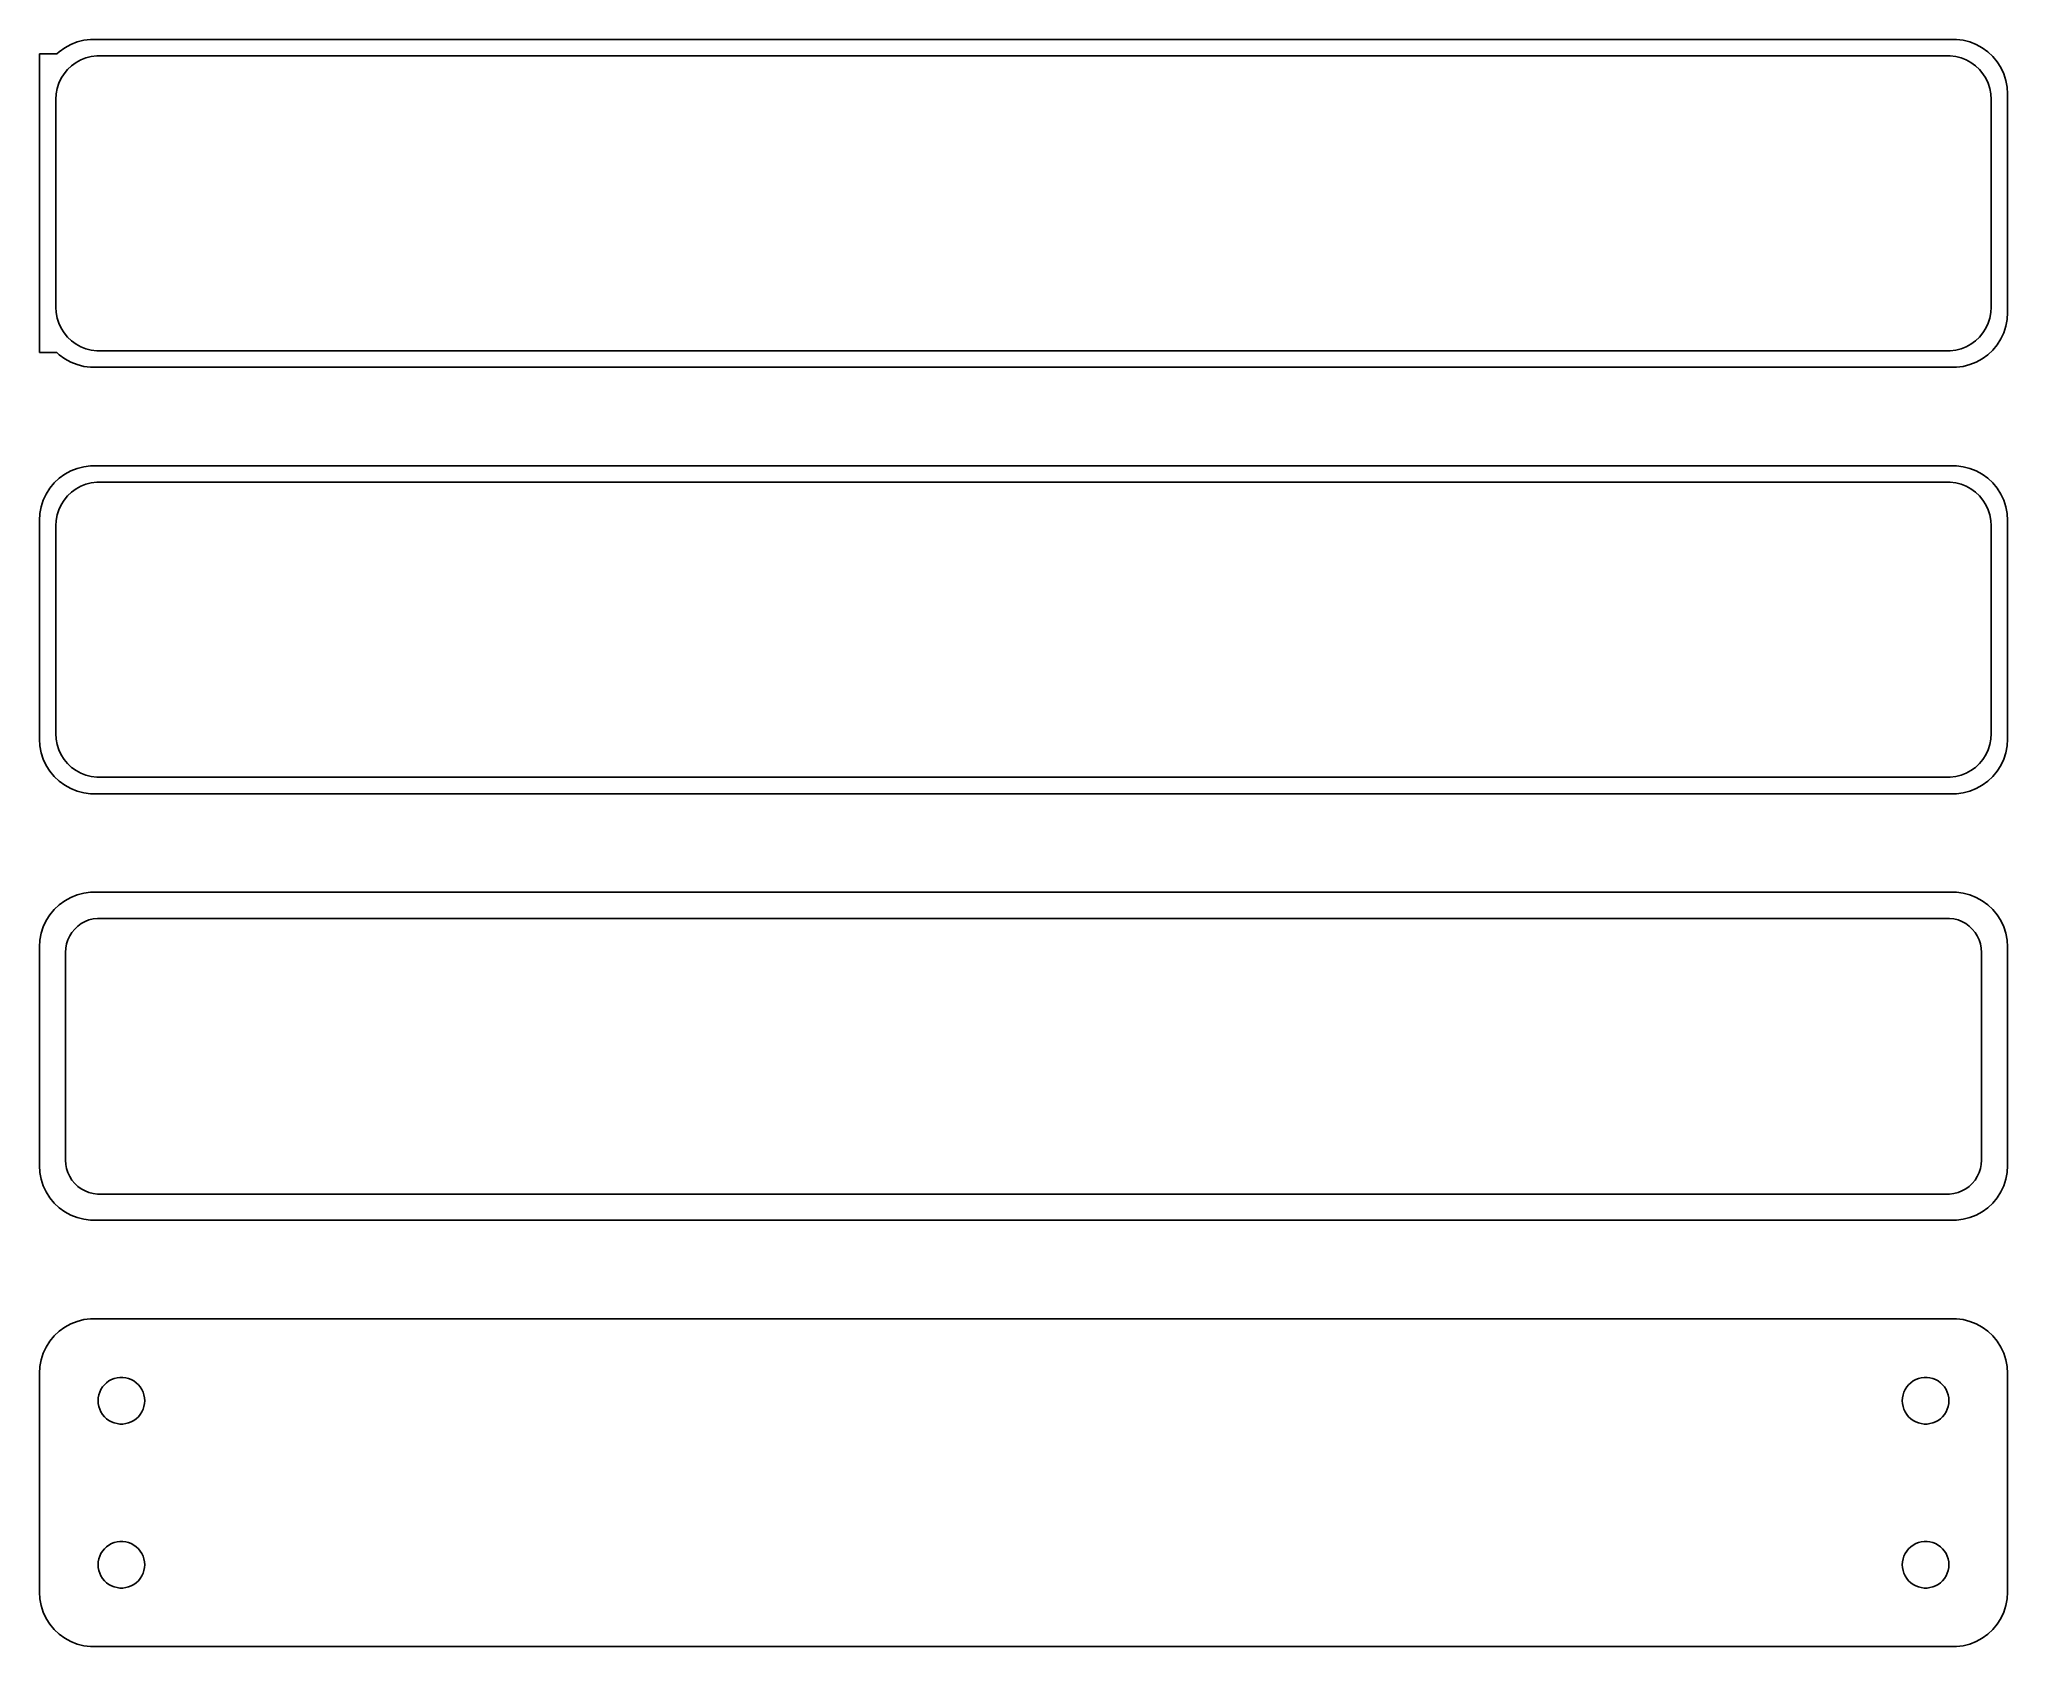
# Model space of a CAD drawing. Header units: metres. Extents: x -90 to 90, y 141 to 288.
import ezdxf

# ---------------------------------------------------------------- set-up
doc = ezdxf.new("R2010")
doc.units = ezdxf.units.M

msp = doc.modelspace()

# ---------------------------------------------------------------- linework, layer by layer
for p, q in [((-88.4, 286.653), (-90, 286.653)), ((-90, 286.653), (-90, 259.347)), ((-88.1871, 286.853), (-88.4, 286.653)), ((-87.6791, 287.222), (-88.1871, 286.853)), ((-87.1289, 287.524), (-87.6791, 287.222)), ((-86.5451, 287.755), (-87.1289, 287.524)), ((-85.9369, 287.911), (-86.5451, 287.755)), ((-86.2031, 286.119), (-85.7361, 286.304)), ((-85.3139, 287.99), (-85.9369, 287.911)), ((-85.7361, 286.304), (-85.2495, 286.429)), ((85.3139, 287.99), (-85.3139, 287.99)), ((-85.2495, 286.429), (-84.7512, 286.492)), ((-84.7512, 286.492), (84.7512, 286.492)), ((84.7512, 286.492), (85.2495, 286.429)), ((85.2495, 286.429), (85.7361, 286.304)), ((85.9369, 287.911), (85.3139, 287.99)), ((85.7361, 286.304), (86.2031, 286.119)), ((86.5451, 287.755), (85.9369, 287.911)), ((87.1289, 287.524), (86.5451, 287.755)), ((87.6791, 287.222), (87.1289, 287.524)), ((88.1871, 286.853), (87.6791, 287.222)), ((88.6448, 286.423), (88.1871, 286.853)), ((89.0451, 285.939), (88.6448, 286.423)), ((-88.2191, 283.972), (-88.0052, 284.427)), ((-88.0052, 284.427), (-87.7361, 284.851)), ((-87.7361, 284.851), (-87.4159, 285.238)), ((-87.4159, 285.238), (-87.0497, 285.582)), ((-87.0497, 285.582), (-86.6433, 285.877)), ((-86.6433, 285.877), (-86.2031, 286.119)), ((86.2031, 286.119), (86.6433, 285.877)), ((86.6433, 285.877), (87.0497, 285.582)), ((87.0497, 285.582), (87.4159, 285.238)), ((87.4159, 285.238), (87.7361, 284.851)), ((87.7361, 284.851), (88.0052, 284.427)), ((88.0052, 284.427), (88.2191, 283.972)), ((89.3815, 285.409), (89.0451, 285.939)), ((89.6489, 284.841), (89.3815, 285.409)), ((89.8429, 284.243), (89.6489, 284.841)), ((-88.5, 282.5), (-88.4685, 283.001)), ((-88.4685, 283.001), (-88.3743, 283.495)), ((-88.3743, 283.495), (-88.2191, 283.972)), ((88.2191, 283.972), (88.3743, 283.495)), ((88.3743, 283.495), (88.4685, 283.001)), ((88.4685, 283.001), (88.5, 282.5)), ((89.9606, 283.627), (89.8429, 284.243)), ((90, 283), (89.9606, 283.627)), ((90, 263), (90, 283)), ((-88.5, 263.5), (-88.5, 282.5)), ((88.5, 282.5), (88.5, 263.5)), ((-88.4685, 262.999), (-88.5, 263.5)), ((-88.3743, 262.505), (-88.4685, 262.999)), ((88.4685, 262.999), (88.3743, 262.505)), ((88.5, 263.5), (88.4685, 262.999)), ((89.9606, 262.373), (90, 263)), ((-88.2191, 262.028), (-88.3743, 262.505)), ((-88.0052, 261.573), (-88.2191, 262.028)), ((-87.7361, 261.149), (-88.0052, 261.573)), ((-87.4159, 260.762), (-87.7361, 261.149)), ((87.7361, 261.149), (87.4159, 260.762)), ((88.0052, 261.573), (87.7361, 261.149)), ((88.2191, 262.028), (88.0052, 261.573)), ((88.3743, 262.505), (88.2191, 262.028)), ((89.3815, 260.591), (89.6489, 261.159)), ((89.6489, 261.159), (89.8429, 261.757)), ((89.8429, 261.757), (89.9606, 262.373)), ((-90, 259.347), (-88.4, 259.347)), ((-88.4, 259.347), (-88.1871, 259.147)), ((-87.0497, 260.418), (-87.4159, 260.762)), ((-86.6433, 260.123), (-87.0497, 260.418)), ((-86.2031, 259.881), (-86.6433, 260.123)), ((-85.7361, 259.696), (-86.2031, 259.881)), ((-85.2495, 259.571), (-85.7361, 259.696)), ((-84.7512, 259.508), (-85.2495, 259.571)), ((84.7512, 259.508), (-84.7512, 259.508)), ((85.2495, 259.571), (84.7512, 259.508)), ((85.7361, 259.696), (85.2495, 259.571)), ((86.2031, 259.881), (85.7361, 259.696)), ((86.6433, 260.123), (86.2031, 259.881)), ((87.0497, 260.418), (86.6433, 260.123)), ((87.4159, 260.762), (87.0497, 260.418)), ((88.1871, 259.147), (88.6448, 259.577)), ((88.6448, 259.577), (89.0451, 260.061)), ((89.0451, 260.061), (89.3815, 260.591)), ((-88.1871, 259.147), (-87.6791, 258.778)), ((-87.6791, 258.778), (-87.1289, 258.476)), ((-87.1289, 258.476), (-86.5451, 258.245)), ((-86.5451, 258.245), (-85.9369, 258.089)), ((-85.9369, 258.089), (-85.3139, 258.01)), ((-85.3139, 258.01), (85.3139, 258.01)), ((85.3139, 258.01), (85.9369, 258.089)), ((85.9369, 258.089), (86.5451, 258.245)), ((86.5451, 258.245), (87.1289, 258.476)), ((87.1289, 258.476), (87.6791, 258.778)), ((87.6791, 258.778), (88.1871, 259.147)), ((-87.1289, 248.524), (-87.6791, 248.222)), ((-86.5451, 248.755), (-87.1289, 248.524)), ((-85.9369, 248.911), (-86.5451, 248.755)), ((-85.3139, 248.99), (-85.9369, 248.911)), ((85.3139, 248.99), (-85.3139, 248.99)), ((85.9369, 248.911), (85.3139, 248.99)), ((86.5451, 248.755), (85.9369, 248.911)), ((87.1289, 248.524), (86.5451, 248.755)), ((87.6791, 248.222), (87.1289, 248.524)), ((-89.0451, 246.939), (-89.3815, 246.409)), ((-88.6448, 247.423), (-89.0451, 246.939)), ((-88.1871, 247.853), (-88.6448, 247.423)), ((-87.6791, 248.222), (-88.1871, 247.853)), ((-87.0497, 246.582), (-86.6433, 246.877)), ((-86.6433, 246.877), (-86.2031, 247.119)), ((-86.2031, 247.119), (-85.7361, 247.304)), ((-85.7361, 247.304), (-85.2495, 247.429)), ((-85.2495, 247.429), (-84.7512, 247.492)), ((-84.7512, 247.492), (84.7512, 247.492)), ((84.7512, 247.492), (85.2495, 247.429)), ((85.2495, 247.429), (85.7361, 247.304)), ((85.7361, 247.304), (86.2031, 247.119)), ((86.2031, 247.119), (86.6433, 246.877)), ((86.6433, 246.877), (87.0497, 246.582)), ((88.1871, 247.853), (87.6791, 248.222)), ((88.6448, 247.423), (88.1871, 247.853)), ((89.0451, 246.939), (88.6448, 247.423)), ((89.3815, 246.409), (89.0451, 246.939)), ((-89.8429, 245.243), (-89.9606, 244.627)), ((-89.6489, 245.841), (-89.8429, 245.243)), ((-89.3815, 246.409), (-89.6489, 245.841)), ((-88.3743, 244.495), (-88.2191, 244.972)), ((-88.2191, 244.972), (-88.0052, 245.427)), ((-88.0052, 245.427), (-87.7361, 245.851)), ((-87.7361, 245.851), (-87.4159, 246.238)), ((-87.4159, 246.238), (-87.0497, 246.582)), ((87.0497, 246.582), (87.4159, 246.238)), ((87.4159, 246.238), (87.7361, 245.851)), ((87.7361, 245.851), (88.0052, 245.427)), ((88.0052, 245.427), (88.2191, 244.972)), ((88.2191, 244.972), (88.3743, 244.495)), ((89.6489, 245.841), (89.3815, 246.409)), ((89.8429, 245.243), (89.6489, 245.841)), ((89.9606, 244.627), (89.8429, 245.243)), ((-89.9606, 244.627), (-90, 244)), ((-90, 244), (-90, 224)), ((-88.5, 243.5), (-88.4685, 244.001)), ((-88.5, 224.5), (-88.5, 243.5)), ((-88.4685, 244.001), (-88.3743, 244.495)), ((88.3743, 244.495), (88.4685, 244.001)), ((88.4685, 244.001), (88.5, 243.5)), ((88.5, 243.5), (88.5, 224.5)), ((90, 244), (89.9606, 244.627)), ((90, 224), (90, 244)), ((-90, 224), (-89.9606, 223.373)), ((-89.9606, 223.373), (-89.8429, 222.757)), ((-88.4685, 223.999), (-88.5, 224.5)), ((-88.3743, 223.505), (-88.4685, 223.999)), ((-88.2191, 223.028), (-88.3743, 223.505)), ((88.3743, 223.505), (88.2191, 223.028)), ((88.4685, 223.999), (88.3743, 223.505)), ((88.5, 224.5), (88.4685, 223.999)), ((89.8429, 222.757), (89.9606, 223.373)), ((89.9606, 223.373), (90, 224)), ((-89.8429, 222.757), (-89.6489, 222.159)), ((-89.6489, 222.159), (-89.3815, 221.591)), ((-89.3815, 221.591), (-89.0451, 221.061)), ((-88.0052, 222.573), (-88.2191, 223.028)), ((-87.7361, 222.149), (-88.0052, 222.573)), ((-87.4159, 221.762), (-87.7361, 222.149)), ((-87.0497, 221.418), (-87.4159, 221.762)), ((-86.6433, 221.123), (-87.0497, 221.418)), ((87.0497, 221.418), (86.6433, 221.123)), ((87.4159, 221.762), (87.0497, 221.418)), ((87.7361, 222.149), (87.4159, 221.762)), ((88.0052, 222.573), (87.7361, 222.149)), ((88.2191, 223.028), (88.0052, 222.573)), ((89.0451, 221.061), (89.3815, 221.591)), ((89.3815, 221.591), (89.6489, 222.159)), ((89.6489, 222.159), (89.8429, 222.757)), ((-89.0451, 221.061), (-88.6448, 220.577)), ((-88.6448, 220.577), (-88.1871, 220.147)), ((-88.1871, 220.147), (-87.6791, 219.778)), ((-87.6791, 219.778), (-87.1289, 219.476)), ((-86.2031, 220.881), (-86.6433, 221.123)), ((-85.7361, 220.696), (-86.2031, 220.881)), ((-85.2495, 220.571), (-85.7361, 220.696)), ((-84.7512, 220.508), (-85.2495, 220.571)), ((84.7512, 220.508), (-84.7512, 220.508)), ((85.2495, 220.571), (84.7512, 220.508)), ((85.7361, 220.696), (85.2495, 220.571)), ((86.2031, 220.881), (85.7361, 220.696)), ((86.6433, 221.123), (86.2031, 220.881)), ((87.1289, 219.476), (87.6791, 219.778)), ((87.6791, 219.778), (88.1871, 220.147)), ((88.1871, 220.147), (88.6448, 220.577)), ((88.6448, 220.577), (89.0451, 221.061)), ((-87.1289, 219.476), (-86.5451, 219.245)), ((-86.5451, 219.245), (-85.9369, 219.089)), ((-85.9369, 219.089), (-85.3139, 219.01)), ((-85.3139, 219.01), (85.3139, 219.01)), ((85.3139, 219.01), (85.9369, 219.089)), ((85.9369, 219.089), (86.5451, 219.245)), ((86.5451, 219.245), (87.1289, 219.476)), ((-88.1871, 208.853), (-88.6448, 208.423)), ((-87.6791, 209.222), (-88.1871, 208.853)), ((-87.1289, 209.524), (-87.6791, 209.222)), ((-86.5451, 209.755), (-87.1289, 209.524)), ((-85.9369, 209.911), (-86.5451, 209.755)), ((-85.3139, 209.99), (-85.9369, 209.911)), ((85.3139, 209.99), (-85.3139, 209.99)), ((85.9369, 209.911), (85.3139, 209.99)), ((86.5451, 209.755), (85.9369, 209.911)), ((87.1289, 209.524), (86.5451, 209.755)), ((87.6791, 209.222), (87.1289, 209.524)), ((88.1871, 208.853), (87.6791, 209.222)), ((88.6448, 208.423), (88.1871, 208.853)), ((-89.3815, 207.409), (-89.6489, 206.841)), ((-89.0451, 207.939), (-89.3815, 207.409)), ((-88.6448, 208.423), (-89.0451, 207.939)), ((-86.4843, 206.899), (-86.168, 207.128)), ((-86.168, 207.128), (-85.8254, 207.317)), ((-85.8254, 207.317), (-85.4619, 207.461)), ((-85.4619, 207.461), (-85.0833, 207.558)), ((-85.0833, 207.558), (-84.6955, 207.607)), ((-84.6955, 207.607), (84.6955, 207.607)), ((84.6955, 207.607), (85.0833, 207.558)), ((85.0833, 207.558), (85.4619, 207.461)), ((85.4619, 207.461), (85.8254, 207.317)), ((85.8254, 207.317), (86.168, 207.128)), ((86.168, 207.128), (86.4843, 206.899)), ((89.0451, 207.939), (88.6448, 208.423)), ((89.3815, 207.409), (89.0451, 207.939)), ((89.6489, 206.841), (89.3815, 207.409)), ((-89.9606, 205.627), (-90, 205)), ((-89.8429, 206.243), (-89.9606, 205.627)), ((-89.6489, 206.841), (-89.8429, 206.243)), ((-87.5884, 204.89), (-87.5151, 205.274)), ((-87.5151, 205.274), (-87.3943, 205.646)), ((-87.3943, 205.646), (-87.2279, 206)), ((-87.2279, 206), (-87.0184, 206.33)), ((-87.0184, 206.33), (-86.7692, 206.631)), ((-86.7692, 206.631), (-86.4843, 206.899)), ((86.4843, 206.899), (86.7692, 206.631)), ((86.7692, 206.631), (87.0184, 206.33)), ((87.0184, 206.33), (87.2279, 206)), ((87.2279, 206), (87.3943, 205.646)), ((87.3943, 205.646), (87.5151, 205.274)), ((87.5151, 205.274), (87.5884, 204.89)), ((89.8429, 206.243), (89.6489, 206.841)), ((89.9606, 205.627), (89.8429, 206.243)), ((90, 205), (89.9606, 205.627)), ((-90, 205), (-90, 185)), ((-87.6129, 204.5), (-87.5884, 204.89)), ((-87.6129, 185.5), (-87.6129, 204.5)), ((87.5884, 204.89), (87.6129, 204.5)), ((87.6129, 204.5), (87.6129, 185.5)), ((90, 185), (90, 205)), ((-87.5884, 185.11), (-87.6129, 185.5)), ((87.6129, 185.5), (87.5884, 185.11)), ((-90, 185), (-89.9606, 184.373)), ((-89.9606, 184.373), (-89.8429, 183.757)), ((-89.8429, 183.757), (-89.6489, 183.159)), ((-87.5151, 184.726), (-87.5884, 185.11)), ((-87.3943, 184.354), (-87.5151, 184.726)), ((-87.2279, 184), (-87.3943, 184.354)), ((-87.0184, 183.67), (-87.2279, 184)), ((-86.7692, 183.369), (-87.0184, 183.67)), ((87.0184, 183.67), (86.7692, 183.369)), ((87.2279, 184), (87.0184, 183.67)), ((87.3943, 184.354), (87.2279, 184)), ((87.5151, 184.726), (87.3943, 184.354)), ((87.5884, 185.11), (87.5151, 184.726)), ((89.6489, 183.159), (89.8429, 183.757)), ((89.8429, 183.757), (89.9606, 184.373)), ((89.9606, 184.373), (90, 185)), ((-89.6489, 183.159), (-89.3815, 182.591)), ((-89.3815, 182.591), (-89.0451, 182.061)), ((-89.0451, 182.061), (-88.6448, 181.577)), ((-86.4843, 183.101), (-86.7692, 183.369)), ((-86.168, 182.872), (-86.4843, 183.101)), ((-85.8254, 182.683), (-86.168, 182.872)), ((-85.4619, 182.539), (-85.8254, 182.683)), ((-85.0833, 182.442), (-85.4619, 182.539)), ((-84.6955, 182.393), (-85.0833, 182.442)), ((84.6955, 182.393), (-84.6955, 182.393)), ((85.0833, 182.442), (84.6955, 182.393)), ((85.4619, 182.539), (85.0833, 182.442)), ((85.8254, 182.683), (85.4619, 182.539)), ((86.168, 182.872), (85.8254, 182.683)), ((86.4843, 183.101), (86.168, 182.872)), ((86.7692, 183.369), (86.4843, 183.101)), ((88.6448, 181.577), (89.0451, 182.061)), ((89.0451, 182.061), (89.3815, 182.591)), ((89.3815, 182.591), (89.6489, 183.159)), ((-88.6448, 181.577), (-88.1871, 181.147)), ((-88.1871, 181.147), (-87.6791, 180.778)), ((-87.6791, 180.778), (-87.1289, 180.476)), ((-87.1289, 180.476), (-86.5451, 180.245)), ((-86.5451, 180.245), (-85.9369, 180.089)), ((-85.9369, 180.089), (-85.3139, 180.01)), ((-85.3139, 180.01), (85.3139, 180.01)), ((85.3139, 180.01), (85.9369, 180.089)), ((85.9369, 180.089), (86.5451, 180.245)), ((86.5451, 180.245), (87.1289, 180.476)), ((87.1289, 180.476), (87.6791, 180.778)), ((87.6791, 180.778), (88.1871, 181.147)), ((88.1871, 181.147), (88.6448, 181.577)), ((-88.6448, 169.423), (-89.0451, 168.939)), ((-88.1871, 169.853), (-88.6448, 169.423)), ((-87.6791, 170.222), (-88.1871, 169.853)), ((-87.1289, 170.524), (-87.6791, 170.222)), ((-86.5451, 170.755), (-87.1289, 170.524)), ((-85.9369, 170.911), (-86.5451, 170.755)), ((-85.3139, 170.99), (-85.9369, 170.911)), ((85.3139, 170.99), (-85.3139, 170.99)), ((85.9369, 170.911), (85.3139, 170.99)), ((86.5451, 170.755), (85.9369, 170.911)), ((87.1289, 170.524), (86.5451, 170.755)), ((87.6791, 170.222), (87.1289, 170.524)), ((88.1871, 169.853), (87.6791, 170.222)), ((88.6448, 169.423), (88.1871, 169.853)), ((89.0451, 168.939), (88.6448, 169.423)), ((-89.6489, 167.841), (-89.8429, 167.243)), ((-89.3815, 168.409), (-89.6489, 167.841)), ((-89.0451, 168.939), (-89.3815, 168.409)), ((89.3815, 168.409), (89.0451, 168.939)), ((89.6489, 167.841), (89.3815, 168.409)), ((89.8429, 167.243), (89.6489, 167.841)), ((-89.9606, 166.627), (-90, 166)), ((-90, 166), (-90, 146)), ((-89.8429, 167.243), (-89.9606, 166.627)), ((-82.9001, 165.597), (-82.6341, 165.631)), ((-82.6341, 165.631), (-82.3659, 165.631)), ((-82.3659, 165.631), (-82.0999, 165.597)), ((82.0999, 165.597), (82.3659, 165.631)), ((82.3659, 165.631), (82.6341, 165.631)), ((82.6341, 165.631), (82.9001, 165.597)), ((89.9606, 166.627), (89.8429, 167.243)), ((90, 166), (89.9606, 166.627)), ((90, 146), (90, 166)), ((-84.6185, 163.768), (-84.5682, 164.031)), ((-84.5682, 164.031), (-84.4853, 164.286)), ((-84.4853, 164.286), (-84.3712, 164.529)), ((-84.3712, 164.529), (-84.2275, 164.755)), ((-84.2275, 164.755), (-84.0566, 164.962)), ((-84.0566, 164.962), (-83.8611, 165.145)), ((-83.8611, 165.145), (-83.6441, 165.303)), ((-83.6441, 165.303), (-83.4092, 165.432)), ((-83.4092, 165.432), (-83.1598, 165.531)), ((-83.1598, 165.531), (-82.9001, 165.597)), ((-82.0999, 165.597), (-81.8401, 165.531)), ((-81.8401, 165.531), (-81.5908, 165.432)), ((-81.5908, 165.432), (-81.3559, 165.303)), ((-81.3559, 165.303), (-81.1389, 165.145)), ((-81.1389, 165.145), (-80.9434, 164.962)), ((-80.9434, 164.962), (-80.7725, 164.755)), ((-80.7725, 164.755), (-80.6288, 164.529)), ((-80.6288, 164.529), (-80.5146, 164.286)), ((-80.5146, 164.286), (-80.4318, 164.031)), ((-80.4318, 164.031), (-80.3815, 163.768)), ((80.3815, 163.768), (80.4318, 164.031)), ((80.4318, 164.031), (80.5146, 164.286)), ((80.5146, 164.286), (80.6288, 164.529)), ((80.6288, 164.529), (80.7725, 164.755)), ((80.7725, 164.755), (80.9434, 164.962)), ((80.9434, 164.962), (81.1389, 165.145)), ((81.1389, 165.145), (81.3559, 165.303)), ((81.3559, 165.303), (81.5908, 165.432)), ((81.5908, 165.432), (81.8401, 165.531)), ((81.8401, 165.531), (82.0999, 165.597)), ((82.9001, 165.597), (83.1598, 165.531)), ((83.1598, 165.531), (83.4092, 165.432)), ((83.4092, 165.432), (83.6441, 165.303)), ((83.6441, 165.303), (83.8611, 165.145)), ((83.8611, 165.145), (84.0566, 164.962)), ((84.0566, 164.962), (84.2275, 164.755)), ((84.2275, 164.755), (84.3712, 164.529)), ((84.3712, 164.529), (84.4853, 164.286)), ((84.4853, 164.286), (84.5682, 164.031)), ((84.5682, 164.031), (84.6185, 163.768)), ((-84.6353, 163.5), (-84.6185, 163.768)), ((-84.6185, 163.232), (-84.6353, 163.5)), ((-84.5682, 162.969), (-84.6185, 163.232)), ((-84.4853, 162.714), (-84.5682, 162.969)), ((-84.3712, 162.471), (-84.4853, 162.714)), ((-84.2275, 162.245), (-84.3712, 162.471)), ((-84.0566, 162.038), (-84.2275, 162.245)), ((-83.8611, 161.855), (-84.0566, 162.038)), ((-80.9434, 162.038), (-81.1389, 161.855)), ((-80.7725, 162.245), (-80.9434, 162.038)), ((-80.6288, 162.471), (-80.7725, 162.245)), ((-80.5146, 162.714), (-80.6288, 162.471)), ((-80.4318, 162.969), (-80.5146, 162.714)), ((-80.3815, 163.232), (-80.4318, 162.969)), ((-80.3815, 163.768), (-80.3647, 163.5)), ((-80.3647, 163.5), (-80.3815, 163.232)), ((80.3647, 163.5), (80.3815, 163.768)), ((80.3815, 163.232), (80.3647, 163.5)), ((80.4318, 162.969), (80.3815, 163.232)), ((80.5146, 162.714), (80.4318, 162.969)), ((80.6288, 162.471), (80.5146, 162.714)), ((80.7725, 162.245), (80.6288, 162.471)), ((80.9434, 162.038), (80.7725, 162.245)), ((81.1389, 161.855), (80.9434, 162.038)), ((84.0566, 162.038), (83.8611, 161.855)), ((84.2275, 162.245), (84.0566, 162.038)), ((84.3712, 162.471), (84.2275, 162.245)), ((84.4853, 162.714), (84.3712, 162.471)), ((84.5682, 162.969), (84.4853, 162.714)), ((84.6185, 163.232), (84.5682, 162.969)), ((84.6185, 163.768), (84.6353, 163.5)), ((84.6353, 163.5), (84.6185, 163.232)), ((-83.6441, 161.697), (-83.8611, 161.855)), ((-83.4092, 161.568), (-83.6441, 161.697)), ((-83.1598, 161.469), (-83.4092, 161.568)), ((-82.9001, 161.403), (-83.1598, 161.469)), ((-82.6341, 161.369), (-82.9001, 161.403)), ((-82.3659, 161.369), (-82.6341, 161.369)), ((-82.0999, 161.403), (-82.3659, 161.369)), ((-81.8401, 161.469), (-82.0999, 161.403)), ((-81.5908, 161.568), (-81.8401, 161.469)), ((-81.3559, 161.697), (-81.5908, 161.568)), ((-81.1389, 161.855), (-81.3559, 161.697)), ((81.3559, 161.697), (81.1389, 161.855)), ((81.5908, 161.568), (81.3559, 161.697)), ((81.8401, 161.469), (81.5908, 161.568)), ((82.0999, 161.403), (81.8401, 161.469)), ((82.3659, 161.369), (82.0999, 161.403)), ((82.6341, 161.369), (82.3659, 161.369)), ((82.9001, 161.403), (82.6341, 161.369)), ((83.1598, 161.469), (82.9001, 161.403)), ((83.4092, 161.568), (83.1598, 161.469)), ((83.6441, 161.697), (83.4092, 161.568)), ((83.8611, 161.855), (83.6441, 161.697)), ((-84.4853, 149.286), (-84.3712, 149.529)), ((-84.3712, 149.529), (-84.2275, 149.755)), ((-84.2275, 149.755), (-84.0566, 149.962)), ((-84.0566, 149.962), (-83.8611, 150.145)), ((-83.8611, 150.145), (-83.6441, 150.303)), ((-83.6441, 150.303), (-83.4092, 150.432)), ((-83.4092, 150.432), (-83.1598, 150.531)), ((-83.1598, 150.531), (-82.9001, 150.597)), ((-82.9001, 150.597), (-82.6341, 150.631)), ((-82.6341, 150.631), (-82.3659, 150.631)), ((-82.3659, 150.631), (-82.0999, 150.597)), ((-82.0999, 150.597), (-81.8401, 150.531)), ((-81.8401, 150.531), (-81.5908, 150.432)), ((-81.5908, 150.432), (-81.3559, 150.303)), ((-81.3559, 150.303), (-81.1389, 150.145)), ((-81.1389, 150.145), (-80.9434, 149.962)), ((-80.9434, 149.962), (-80.7725, 149.755)), ((-80.7725, 149.755), (-80.6288, 149.529)), ((-80.6288, 149.529), (-80.5146, 149.286)), ((80.5146, 149.286), (80.6288, 149.529)), ((80.6288, 149.529), (80.7725, 149.755)), ((80.7725, 149.755), (80.9434, 149.962)), ((80.9434, 149.962), (81.1389, 150.145)), ((81.1389, 150.145), (81.3559, 150.303)), ((81.3559, 150.303), (81.5908, 150.432)), ((81.5908, 150.432), (81.8401, 150.531)), ((81.8401, 150.531), (82.0999, 150.597)), ((82.0999, 150.597), (82.3659, 150.631)), ((82.3659, 150.631), (82.6341, 150.631)), ((82.6341, 150.631), (82.9001, 150.597)), ((82.9001, 150.597), (83.1598, 150.531)), ((83.1598, 150.531), (83.4092, 150.432)), ((83.4092, 150.432), (83.6441, 150.303)), ((83.6441, 150.303), (83.8611, 150.145)), ((83.8611, 150.145), (84.0566, 149.962)), ((84.0566, 149.962), (84.2275, 149.755)), ((84.2275, 149.755), (84.3712, 149.529)), ((84.3712, 149.529), (84.4853, 149.286)), ((-84.6353, 148.5), (-84.6185, 148.768)), ((-84.6185, 148.232), (-84.6353, 148.5)), ((-84.6185, 148.768), (-84.5682, 149.031)), ((-84.5682, 147.969), (-84.6185, 148.232)), ((-84.5682, 149.031), (-84.4853, 149.286)), ((-84.4853, 147.714), (-84.5682, 147.969)), ((-84.3712, 147.471), (-84.4853, 147.714)), ((-80.5146, 147.714), (-80.6288, 147.471)), ((-80.5146, 149.286), (-80.4318, 149.031)), ((-80.4318, 147.969), (-80.5146, 147.714)), ((-80.4318, 149.031), (-80.3815, 148.768)), ((-80.3815, 148.232), (-80.4318, 147.969)), ((-80.3815, 148.768), (-80.3647, 148.5)), ((-80.3647, 148.5), (-80.3815, 148.232)), ((80.3647, 148.5), (80.3815, 148.768)), ((80.3815, 148.232), (80.3647, 148.5)), ((80.3815, 148.768), (80.4318, 149.031)), ((80.4318, 147.969), (80.3815, 148.232)), ((80.4318, 149.031), (80.5146, 149.286)), ((80.5146, 147.714), (80.4318, 147.969)), ((80.6288, 147.471), (80.5146, 147.714)), ((84.4853, 147.714), (84.3712, 147.471)), ((84.4853, 149.286), (84.5682, 149.031)), ((84.5682, 147.969), (84.4853, 147.714)), ((84.5682, 149.031), (84.6185, 148.768)), ((84.6185, 148.232), (84.5682, 147.969)), ((84.6185, 148.768), (84.6353, 148.5)), ((84.6353, 148.5), (84.6185, 148.232)), ((-90, 146), (-89.9606, 145.373)), ((-84.2275, 147.245), (-84.3712, 147.471)), ((-84.0566, 147.038), (-84.2275, 147.245)), ((-83.8611, 146.855), (-84.0566, 147.038)), ((-83.6441, 146.697), (-83.8611, 146.855)), ((-83.4092, 146.568), (-83.6441, 146.697)), ((-83.1598, 146.469), (-83.4092, 146.568)), ((-82.9001, 146.403), (-83.1598, 146.469)), ((-82.6341, 146.369), (-82.9001, 146.403)), ((-82.3659, 146.369), (-82.6341, 146.369)), ((-82.0999, 146.403), (-82.3659, 146.369)), ((-81.8401, 146.469), (-82.0999, 146.403)), ((-81.5908, 146.568), (-81.8401, 146.469)), ((-81.3559, 146.697), (-81.5908, 146.568)), ((-81.1389, 146.855), (-81.3559, 146.697)), ((-80.9434, 147.038), (-81.1389, 146.855)), ((-80.7725, 147.245), (-80.9434, 147.038)), ((-80.6288, 147.471), (-80.7725, 147.245)), ((80.7725, 147.245), (80.6288, 147.471)), ((80.9434, 147.038), (80.7725, 147.245)), ((81.1389, 146.855), (80.9434, 147.038)), ((81.3559, 146.697), (81.1389, 146.855)), ((81.5908, 146.568), (81.3559, 146.697)), ((81.8401, 146.469), (81.5908, 146.568)), ((82.0999, 146.403), (81.8401, 146.469)), ((82.3659, 146.369), (82.0999, 146.403)), ((82.6341, 146.369), (82.3659, 146.369)), ((82.9001, 146.403), (82.6341, 146.369)), ((83.1598, 146.469), (82.9001, 146.403)), ((83.4092, 146.568), (83.1598, 146.469)), ((83.6441, 146.697), (83.4092, 146.568)), ((83.8611, 146.855), (83.6441, 146.697)), ((84.0566, 147.038), (83.8611, 146.855)), ((84.2275, 147.245), (84.0566, 147.038)), ((84.3712, 147.471), (84.2275, 147.245)), ((89.9606, 145.373), (90, 146)), ((-89.9606, 145.373), (-89.8429, 144.757)), ((-89.8429, 144.757), (-89.6489, 144.159)), ((-89.6489, 144.159), (-89.3815, 143.591)), ((89.3815, 143.591), (89.6489, 144.159)), ((89.6489, 144.159), (89.8429, 144.757)), ((89.8429, 144.757), (89.9606, 145.373)), ((-89.3815, 143.591), (-89.0451, 143.061)), ((-89.0451, 143.061), (-88.6448, 142.577)), ((-88.6448, 142.577), (-88.1871, 142.147)), ((88.1871, 142.147), (88.6448, 142.577)), ((88.6448, 142.577), (89.0451, 143.061)), ((89.0451, 143.061), (89.3815, 143.591)), ((-88.1871, 142.147), (-87.6791, 141.778)), ((-87.6791, 141.778), (-87.1289, 141.476)), ((-87.1289, 141.476), (-86.5451, 141.245)), ((-86.5451, 141.245), (-85.9369, 141.089)), ((-85.9369, 141.089), (-85.3139, 141.01)), ((-85.3139, 141.01), (85.3139, 141.01)), ((85.3139, 141.01), (85.9369, 141.089)), ((85.9369, 141.089), (86.5451, 141.245)), ((86.5451, 141.245), (87.1289, 141.476)), ((87.1289, 141.476), (87.6791, 141.778)), ((87.6791, 141.778), (88.1871, 142.147))]:
    msp.add_line(p, q)

doc.saveas('drawing.dxf')
